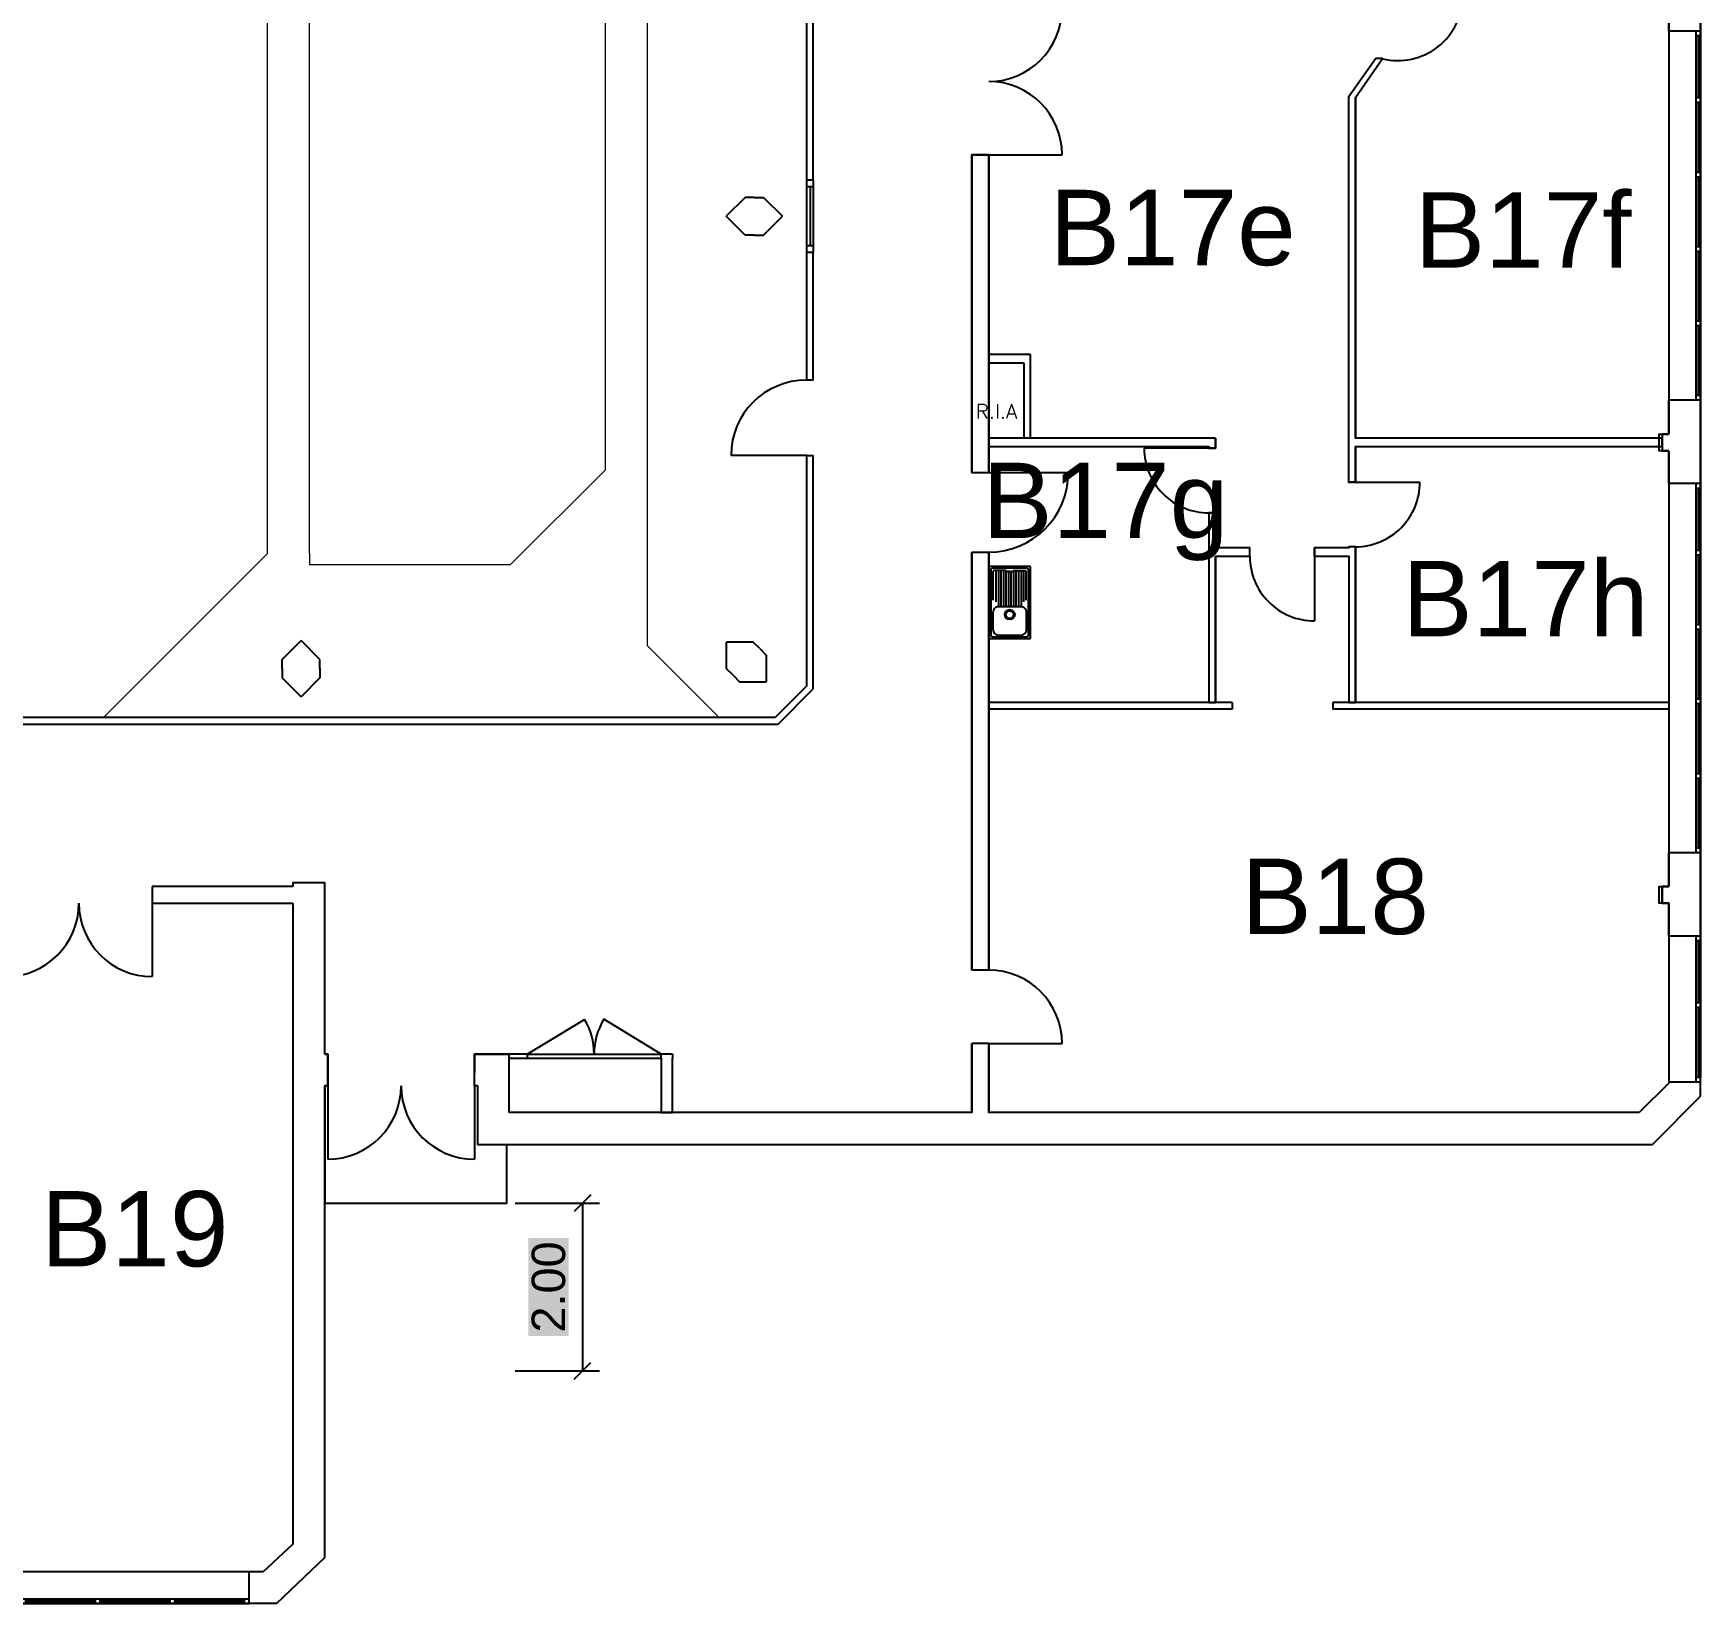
# Model space of a CAD drawing. Header units: millimetres. Extents: x -223503 to -221183, y 15861 to 17311.
# Drawn here: x -222551.37 to -222531.48, y 16021.49 to 16040.23 of the extents above; entities that cross this region are included whole.
import ezdxf
from ezdxf.enums import TextEntityAlignment as Align

# ---------------------------------------------------------------- set-up
doc = ezdxf.new("R2010")
doc.units = ezdxf.units.MM
doc.linetypes.add('CACHE', pattern=[9.525, 6.35, -3.175])
for name, color, linetype in [('10 ASTEC - COTATIONS', 7, 'Continuous'), ('BA CLOISON', 8, 'Continuous'), ('BA FENETRE', 8, 'Continuous'), ('BA MURS', 8, 'Continuous'), ('BA MURS POUTRE', 8, 'CACHE'), ('BA PORTES', 8, 'Continuous'), ('BA TEXTE BATIMENT', 8, 'Continuous'), ('TB_120', 8, 'Continuous')]:
    doc.layers.add(name, color=color, linetype=linetype)
doc.layers.add('NUMEROTATION', color=172, linetype='Continuous', lineweight=30)
doc.styles.add('ROMANT', font='ROMANT.SHX')
doc.styles.get("Standard").update_dxf_attribs({"font": 'arial.ttf'})
doc.dimstyles.new('COTES - 1-100', dxfattribs={"dimscale": 0.001, "dimtxt": 400, "dimasz": 200, "dimexe": 200, "dimexo": 100, "dimgap": 200, "dimtad": 1, "dimtoh": 1, "dimzin": 0, "dimdsep": 46, "dimtxsty": 'Standard', "dimblk1": 'OBLIQUE', "dimblk2": 'OBLIQUE', "dimsah": 1, "dimcen": 0.09, "dimadec": 0, "dimazin": 0, "dimtfac": 1, "dimtdec": 4, "dimtofl": 0, "dimtmove": 0, "dimatfit": 3, "dimfxl": 1, "dimtfill": 2, "dimtfillclr": 9, "dimtolj": 1, "dimtzin": 0, "dimarcsym": 0})

# ---------------------------------------------------------------- blocks, each defined once
blk = doc.blocks.new('A$C2F2645E9')
at = {"layer": 'BA MURS'}
for p, q in [((0, 0.496), (0, 0.116)), ((0, 0.496), (0.995, 0.496)), ((0.995, 0.496), (0.995, 0.116)), ((0, 0.116), (0.392, 0.116)), ((0.592, 0.116), (0.995, 0.116))]:
    blk.add_line(p, q, dxfattribs=at)
blk.add_lwpolyline([(0.392, 0.116), (0.392, 0), (0.592, 0), (0.592, 0.116)], dxfattribs=at)
blk = doc.blocks.new('A$C448E2E57')
at = {"layer": 'BA FENETRE', "linetype": 'ByBlock', "lineweight": 25}
for p, q in [((0, 0.056), (4.496, 0.056)), ((0, 0), (4.496, 0)), ((0.056, 0), (0.056, 0.056)), ((0.888, 0), (0.888, 0.056)), ((0.944, 0), (0.944, 0.056)), ((1.776, 0), (1.776, 0.056)), ((1.832, 0), (1.832, 0.056)), ((2.664, 0), (2.664, 0.056)), ((2.72, 0), (2.72, 0.056)), ((3.552, 0), (3.552, 0.056)), ((3.608, 0), (3.608, 0.056)), ((4.44, 0), (4.44, 0.056))]:
    blk.add_line(p, q, dxfattribs=at)
for points in [[(0.056, 0.028), (0.056, 0.028), (0.888, 0.028), (0.888, 0.028)], [(0.888, 0.028), (0.056, 0.028), (0.056, 0.028), (0.888, 0.028)], [(0.944, 0.028), (1.776, 0.028), (1.776, 0.028), (0.944, 0.028)], [(1.776, 0.028), (0.944, 0.028), (0.944, 0.028), (1.776, 0.028)], [(1.832, 0.028), (2.664, 0.028), (2.664, 0.028), (1.832, 0.028)], [(2.664, 0.028), (1.832, 0.028), (1.832, 0.028), (2.664, 0.028)], [(2.72, 0.028), (3.552, 0.028), (3.552, 0.028), (2.72, 0.028)], [(3.552, 0.028), (2.72, 0.028), (2.72, 0.028), (3.552, 0.028)], [(4.44, 0.028), (4.44, 0.028), (3.608, 0.028), (3.608, 0.028)], [(4.44, 0.028), (3.608, 0.028), (3.608, 0.028), (4.44, 0.028)]]:
    blk.add_lwpolyline(points, close=True, dxfattribs=at)
blk = doc.blocks.new('A$C680C2E0C')
at = {"xscale": -1, "rotation": 180}
for p in [(4.496, 0.496), (9.987, 0.496)]:
    blk.add_blockref('A$C2F2645E9', p, dxfattribs=at)
for p in [(0, 0), (5.491, 0), (10.982, 0)]:
    blk.add_blockref('A$C448E2E57', p)
blk = doc.blocks.new('A$C617D50E7')
at = {"layer": 'BA FENETRE', "linetype": 'ByBlock', "lineweight": 25}
for p, q in [((0, 0), (0, 4.405)), ((0.056, 0), (0.056, 4.405)), ((0.056, 4.349), (0, 4.349)), ((0.056, 3.608), (0, 3.608)), ((0.056, 3.552), (0, 3.552)), ((0.056, 2.72), (0, 2.72)), ((0.056, 2.664), (0, 2.664)), ((0.056, 1.832), (0, 1.832)), ((0.056, 1.776), (0, 1.776)), ((0.056, 0.944), (0, 0.944)), ((0.056, 0.888), (0, 0.888)), ((0.056, 0.056), (0, 0.056))]:
    blk.add_line(p, q, dxfattribs=at)
for points in [[(0.028, 4.349), (0.028, 4.349), (0.028, 3.608), (0.028, 3.608)], [(0.028, 4.349), (0.028, 3.608), (0.028, 3.608), (0.028, 4.349)], [(0.028, 2.72), (0.028, 3.552), (0.028, 3.552), (0.028, 2.72)], [(0.028, 3.552), (0.028, 2.72), (0.028, 2.72), (0.028, 3.552)], [(0.028, 1.832), (0.028, 2.664), (0.028, 2.664), (0.028, 1.832)], [(0.028, 2.664), (0.028, 1.832), (0.028, 1.832), (0.028, 2.664)], [(0.028, 0.944), (0.028, 1.776), (0.028, 1.776), (0.028, 0.944)], [(0.028, 1.776), (0.028, 0.944), (0.028, 0.944), (0.028, 1.776)], [(0.028, 0.056), (0.028, 0.056), (0.028, 0.888), (0.028, 0.888)], [(0.028, 0.888), (0.028, 0.056), (0.028, 0.056), (0.028, 0.888)]]:
    blk.add_lwpolyline(points, close=True, dxfattribs=at)
blk = doc.blocks.new('A$C02B60029')
at = {"layer": 'BA FENETRE', "linetype": 'ByBlock', "lineweight": 25}
for p, q in [((0, 0), (0, 1.741)), ((0.056, 1.685), (0, 1.685)), ((0.056, 0.056), (0.056, 1.741)), ((0.056, 0.944), (0, 0.944)), ((0.056, 0.888), (0, 0.888)), ((0.056, 0.056), (0, 0.056)), ((0.056, 0), (0, 0))]:
    blk.add_line(p, q, dxfattribs=at)
for points in [[(0.028, 1.685), (0.028, 1.685), (0.028, 0.944), (0.028, 0.944)], [(0.028, 1.685), (0.028, 0.944), (0.028, 0.944), (0.028, 1.685)], [(0.028, 0.056), (0.028, 0.888), (0.028, 0.888), (0.028, 0.056)], [(0.028, 0.888), (0.028, 0.056), (0.028, 0.056), (0.028, 0.888)]]:
    blk.add_lwpolyline(points, close=True, dxfattribs=at)
blk = doc.blocks.new('A$C36CB13E8')
at = {"layer": 'BA MURS'}
blk.add_line((0.496, 0), (0.116, 0), dxfattribs=at)
at = {"xscale": -1, "rotation": 270}
for p in [(0, 17.941), (0, 12.541), (0, 7.141), (0, 1.741)]:
    blk.add_blockref('A$C2F2645E9', p, dxfattribs=at)
at = {"layer": 'BA MURS'}
for name, p in [('A$C617D50E7', (0.44, 18.936)), ('A$C617D50E7', (0.44, 13.536)), ('A$C617D50E7', (0.44, 8.136)), ('A$C617D50E7', (0.44, 2.736)), ('A$C02B60029', (0.44, 0))]:
    blk.add_blockref(name, p, dxfattribs=at)
blk = doc.blocks.new('_Oblique')
at = {"color": 0, "linetype": 'ByBlock', "lineweight": -2}
blk.add_line((-0.5, -0.5), (0.5, 0.5), dxfattribs=at)
blk = doc.blocks.new('*D37')
at = {"layer": '10 ASTEC - COTATIONS', "color": 0, "lineweight": -2, "transparency": 16777216}
for p, q in [((-222545.624, 16026.269), (-222544.62, 16026.269)), ((-222544.82, 16026.269), (-222544.82, 16024.269)), ((-222545.624, 16024.269), (-222544.62, 16024.269))]:
    blk.add_line(p, q, dxfattribs=at)
at = {"layer": '10 ASTEC - COTATIONS', "color": 0, "lineweight": -2, "transparency": 16777216, "xscale": 0.2, "yscale": 0.2, "zscale": 0.2, "rotation": 180}
blk.add_blockref('_Oblique', (-222544.82, 16026.269), dxfattribs=at)
at = {"layer": '10 ASTEC - COTATIONS', "color": 0, "lineweight": -2, "transparency": 16777216, "xscale": 0.2, "yscale": 0.2, "zscale": 0.2}
blk.add_blockref('_Oblique', (-222544.82, 16024.269), dxfattribs=at)
at = {"layer": '10 ASTEC - COTATIONS', "color": 0, "transparency": 16777216, "insert": (-222545.225, 16025.269), "char_height": 0.4, "attachment_point": 5, "rotation": 90, "bg_fill": 1, "box_fill_scale": 1.1, "bg_fill_color": 9, "bg_fill_transparency": 0}
blk.add_mtext('\\A1;2.00', dxfattribs=at)
blk = doc.blocks.new('Evier à encastrer un bac')
at = {"color": 0}
for p, q in [((0, 50), (0, 0)), ((86, 50), (0, 50)), ((2.1, 44.6), (2.1, 5.5)), ((80.9, 47.6), (5.1, 47.6)), ((45.7, 44.6), (80.3, 44.6)), ((81, 29.8), (81, 43.9)), ((83.9, 5.5), (83.9, 44.6)), ((86, 0), (86, 50)), ((80, 28.2), (80, 27.5)), ((80, 25), (80, 28.2)), ((80, 27), (80, 26)), ((80, 25), (80, 21.8)), ((80, 21.8), (80, 22.5)), ((80.8, 29.3), (80.2, 28.7)), ((80.8, 20.7), (80.2, 21.3)), ((81, 20.2), (81, 6.2)), ((0, 0), (86, 0)), ((5.1, 2.5), (80.9, 2.5)), ((45.7, 5.5), (80.3, 5.5))]:
    blk.add_line(p, q, dxfattribs=at)
blk.add_lwpolyline([(38, 12), (38, 38, 0.414214), (31, 45), (11, 45, 0.414214), (4, 38), (4, 12, 0.414214), (11, 5), (31, 5, 0.414214)], format="xyb", close=True, dxfattribs=at)
for points in [[(80, 41.5), (43.9, 41.5)], [(80, 38.5), (39.5, 38.5)], [(80, 35.5), (39.5, 35.5)], [(80, 32.5), (39.5, 32.5)], [(80, 29.5), (39.5, 29.5)], [(79, 26.5), (39.5, 26.5)], [(79, 23.5), (39.5, 23.5)], [(80, 20.5), (39.5, 20.5)], [(80, 17.5), (39.5, 17.5)], [(80, 14.5), (39.5, 14.5)], [(80, 11.5), (39.5, 11.5)], [(80, 8.5), (43.9, 8.5)]]:
    blk.add_lwpolyline(points, dxfattribs=at)
for radius in [6, 4.5]:
    blk.add_circle((28.5, 25), radius, dxfattribs=at)
for centre, radius, start, end in [((5.1, 44.6), 3, 90, 180), ((80.3, 43.9), 0.7, 0, 90), ((80.9, 44.6), 3, 0, 90), ((80.7, 28.2), 0.7, 135, 180), ((80.7, 21.8), 0.7, 180, 225), ((80.3, 29.8), 0.7, 315, 0), ((80.3, 20.2), 0.7, 0, 45), ((5.1, 5.5), 3, 180, 270), ((80.3, 6.2), 0.7, 270, 0), ((80.9, 5.5), 3, 270, 0)]:
    blk.add_arc(centre, radius, start, end, dxfattribs=at)
for p in [(0, 50), (0, 50), (11, 45), (11, 5)]:
    blk.add_point(p, dxfattribs=at)

msp = doc.modelspace()

# ---------------------------------------------------------------- linework, layer by layer
at = {"layer": 'BA CLOISON'}
for p, q in [((-222542.149, 16054.455), (-222542.149, 16038.476)), ((-222542.069, 16038.476), (-222542.069, 16054.488)), ((-222535.357, 16039.928), (-222535.68, 16039.466)), ((-222535.6, 16039.464), (-222535.275, 16039.928)), ((-222535.275, 16039.928), (-222535.357, 16039.928)), ((-222535.68, 16039.466), (-222535.68, 16034.872)), ((-222535.6, 16039.464), (-222535.6, 16035.397)), ((-222542.069, 16038.476), (-222542.149, 16038.476)), ((-222542.149, 16037.616), (-222542.069, 16037.616)), ((-222542.149, 16037.616), (-222542.149, 16036.091)), ((-222542.069, 16036.091), (-222542.069, 16037.616)), ((-222539.475, 16036.397), (-222539.974, 16036.397)), ((-222539.974, 16036.297), (-222539.555, 16036.297)), ((-222539.555, 16036.297), (-222539.555, 16035.397)), ((-222539.475, 16036.297), (-222539.475, 16036.397)), ((-222539.475, 16035.397), (-222539.475, 16036.297)), ((-222542.069, 16036.091), (-222542.149, 16036.091)), ((-222539.555, 16035.397), (-222539.974, 16035.397)), ((-222539.974, 16035.297), (-222537.349, 16035.297)), ((-222537.269, 16035.397), (-222539.475, 16035.397)), ((-222537.349, 16035.277), (-222537.349, 16035.297)), ((-222537.349, 16035.279), (-222537.349, 16035.277)), ((-222537.269, 16035.277), (-222537.349, 16035.277)), ((-222537.269, 16035.397), (-222537.269, 16035.277)), ((-222537.269, 16035.279), (-222537.269, 16035.277)), ((-222531.941, 16035.397), (-222535.6, 16035.397)), ((-222535.6, 16035.297), (-222531.941, 16035.297)), ((-222535.6, 16035.297), (-222535.6, 16034.872)), ((-222542.149, 16035.191), (-222542.149, 16035.191)), ((-222542.149, 16035.191), (-222542.069, 16035.191)), ((-222542.149, 16035.191), (-222542.149, 16032.438)), ((-222542.069, 16032.405), (-222542.069, 16035.191)), ((-222535.6, 16034.872), (-222535.68, 16034.872)), ((-222537.349, 16034.506), (-222537.349, 16032.245)), ((-222537.349, 16034.506), (-222537.269, 16034.506)), ((-222537.269, 16034.506), (-222537.269, 16034.088)), ((-222536.86, 16034.088), (-222537.269, 16034.088)), ((-222536.86, 16033.988), (-222536.86, 16034.088)), ((-222535.679, 16034.088), (-222536.089, 16034.088)), ((-222536.089, 16033.988), (-222536.089, 16034.088)), ((-222535.6, 16034.102), (-222535.679, 16034.102)), ((-222535.679, 16034.102), (-222535.679, 16034.088)), ((-222535.599, 16034.102), (-222535.599, 16032.245)), ((-222537.269, 16033.988), (-222536.86, 16033.988)), ((-222536.089, 16033.988), (-222535.679, 16033.988)), ((-222536.084, 16033.988), (-222536.089, 16033.988)), ((-222535.679, 16033.988), (-222535.679, 16032.245)), ((-222542.149, 16032.438), (-222542.521, 16032.066)), ((-222542.488, 16031.986), (-222542.069, 16032.405)), ((-222537.349, 16032.245), (-222539.974, 16032.245)), ((-222537.069, 16032.245), (-222537.349, 16032.245)), ((-222537.069, 16032.245), (-222537.069, 16032.165)), ((-222535.679, 16032.245), (-222535.869, 16032.245)), ((-222535.869, 16032.245), (-222535.869, 16032.165)), ((-222531.861, 16032.245), (-222535.679, 16032.245)), ((-222542.521, 16032.066), (-222553.77, 16032.066)), ((-222537.069, 16032.165), (-222539.974, 16032.165)), ((-222531.861, 16032.165), (-222535.869, 16032.165)), ((-222553.803, 16031.986), (-222542.488, 16031.986))]:
    msp.add_line(p, q, dxfattribs=at)
at = {"layer": 'BA CLOISON', "linetype": 'ByBlock'}
for p, q in [((-222545.482, 16028.049), (-222545.694, 16028.049)), ((-222545.482, 16028.049), (-222545.482, 16027.999)), ((-222545.694, 16027.999), (-222545.482, 16027.999))]:
    msp.add_line(p, q, dxfattribs=at)
at = {"layer": 'BA FENETRE', "linetype": 'ByBlock', "lineweight": 25}
for p, q in [((-222542.149, 16038.476), (-222542.149, 16037.616)), ((-222542.069, 16038.396), (-222542.149, 16038.396)), ((-222542.106, 16038.396), (-222542.106, 16037.696)), ((-222542.069, 16038.476), (-222542.069, 16037.616)), ((-222542.149, 16037.696), (-222542.069, 16037.696))]:
    msp.add_line(p, q, dxfattribs=at)
at = {"layer": 'BA MURS'}
for p, q in [((-222531.481, 16027.545), (-222531.481, 16051.25)), ((-222531.861, 16040.647), (-222531.861, 16035.447)), ((-222542.881, 16038.271), (-222543.106, 16038.046)), ((-222542.881, 16038.271), (-222543.106, 16038.046)), ((-222542.881, 16038.271), (-222543.106, 16038.046)), ((-222542.881, 16038.271), (-222543.106, 16038.046)), ((-222542.771, 16038.271), (-222542.881, 16038.271)), ((-222542.771, 16038.271), (-222542.881, 16038.271)), ((-222542.771, 16038.271), (-222542.881, 16038.271)), ((-222542.771, 16038.271), (-222542.881, 16038.271)), ((-222542.771, 16038.271), (-222542.661, 16038.271)), ((-222542.771, 16038.271), (-222542.661, 16038.271)), ((-222542.771, 16038.271), (-222542.661, 16038.271)), ((-222542.771, 16038.271), (-222542.661, 16038.271)), ((-222542.661, 16038.271), (-222542.436, 16038.046)), ((-222542.661, 16038.271), (-222542.436, 16038.046)), ((-222542.661, 16038.271), (-222542.436, 16038.046)), ((-222542.661, 16038.271), (-222542.436, 16038.046)), ((-222542.881, 16037.821), (-222543.106, 16038.046)), ((-222542.881, 16037.821), (-222543.106, 16038.046)), ((-222542.881, 16037.821), (-222543.106, 16038.046)), ((-222542.881, 16037.821), (-222543.106, 16038.046)), ((-222542.661, 16037.821), (-222542.436, 16038.046)), ((-222542.661, 16037.821), (-222542.436, 16038.046)), ((-222542.661, 16037.821), (-222542.436, 16038.046)), ((-222542.661, 16037.821), (-222542.436, 16038.046)), ((-222542.771, 16037.821), (-222542.881, 16037.821)), ((-222542.771, 16037.821), (-222542.881, 16037.821)), ((-222542.771, 16037.821), (-222542.881, 16037.821)), ((-222542.771, 16037.821), (-222542.881, 16037.821)), ((-222542.771, 16037.821), (-222542.661, 16037.821)), ((-222542.771, 16037.821), (-222542.661, 16037.821)), ((-222542.771, 16037.821), (-222542.661, 16037.821)), ((-222542.771, 16037.821), (-222542.661, 16037.821)), ((-222531.941, 16035.447), (-222531.941, 16035.247)), ((-222531.861, 16035.447), (-222531.941, 16035.447)), ((-222531.941, 16035.297), (-222531.941, 16035.397)), ((-222531.941, 16035.247), (-222531.861, 16035.247)), ((-222531.861, 16035.247), (-222531.861, 16030.047)), ((-222540.174, 16029.05), (-222540.174, 16034.034)), ((-222540.174, 16034.034), (-222540.174, 16029.05)), ((-222537.269, 16033.988), (-222537.269, 16032.245)), ((-222548.404, 16032.758), (-222548.179, 16032.983)), ((-222548.404, 16032.758), (-222548.179, 16032.983)), ((-222548.404, 16032.758), (-222548.179, 16032.983)), ((-222548.404, 16032.758), (-222548.179, 16032.983)), ((-222547.954, 16032.758), (-222548.179, 16032.983)), ((-222547.954, 16032.758), (-222548.179, 16032.983)), ((-222547.954, 16032.758), (-222548.179, 16032.983)), ((-222547.954, 16032.758), (-222548.179, 16032.983)), ((-222543.102, 16032.646), (-222543.102, 16032.965)), ((-222542.783, 16032.965), (-222543.102, 16032.965)), ((-222543.102, 16032.646), (-222543.102, 16032.965)), ((-222542.783, 16032.965), (-222543.102, 16032.965)), ((-222542.706, 16032.887), (-222542.783, 16032.965)), ((-222542.706, 16032.887), (-222542.783, 16032.965)), ((-222542.706, 16032.887), (-222542.628, 16032.809)), ((-222542.706, 16032.887), (-222542.628, 16032.809)), ((-222548.404, 16032.648), (-222548.404, 16032.758)), ((-222548.404, 16032.648), (-222548.404, 16032.758)), ((-222548.404, 16032.648), (-222548.404, 16032.758)), ((-222548.404, 16032.648), (-222548.404, 16032.758)), ((-222548.404, 16032.648), (-222548.404, 16032.538)), ((-222548.404, 16032.648), (-222548.404, 16032.538)), ((-222548.404, 16032.648), (-222548.404, 16032.538)), ((-222548.404, 16032.648), (-222548.404, 16032.538)), ((-222547.954, 16032.648), (-222547.954, 16032.758)), ((-222547.954, 16032.648), (-222547.954, 16032.758)), ((-222547.954, 16032.648), (-222547.954, 16032.758)), ((-222547.954, 16032.648), (-222547.954, 16032.758)), ((-222547.954, 16032.648), (-222547.954, 16032.538)), ((-222547.954, 16032.648), (-222547.954, 16032.538)), ((-222547.954, 16032.648), (-222547.954, 16032.538)), ((-222547.954, 16032.648), (-222547.954, 16032.538)), ((-222543.024, 16032.569), (-222543.102, 16032.646)), ((-222543.024, 16032.569), (-222543.102, 16032.646)), ((-222542.628, 16032.809), (-222542.628, 16032.491)), ((-222542.628, 16032.809), (-222542.628, 16032.491)), ((-222548.404, 16032.538), (-222548.179, 16032.313)), ((-222548.404, 16032.538), (-222548.179, 16032.313)), ((-222548.404, 16032.538), (-222548.179, 16032.313)), ((-222548.404, 16032.538), (-222548.179, 16032.313)), ((-222547.954, 16032.538), (-222548.179, 16032.313)), ((-222547.954, 16032.538), (-222548.179, 16032.313)), ((-222547.954, 16032.538), (-222548.179, 16032.313)), ((-222547.954, 16032.538), (-222548.179, 16032.313)), ((-222543.024, 16032.569), (-222542.946, 16032.491)), ((-222543.024, 16032.569), (-222542.946, 16032.491)), ((-222542.946, 16032.491), (-222542.628, 16032.491)), ((-222542.946, 16032.491), (-222542.628, 16032.491)), ((-222548.276, 16030.047), (-222549.954, 16030.047)), ((-222549.954, 16030.047), (-222549.954, 16028.972)), ((-222548.276, 16030.097), (-222548.276, 16030.047)), ((-222548.276, 16030.097), (-222547.896, 16030.097)), ((-222547.896, 16028.049), (-222547.896, 16030.097)), ((-222549.954, 16029.847), (-222548.276, 16029.847)), ((-222548.276, 16029.847), (-222548.276, 16022.198)), ((-222531.861, 16029.847), (-222531.861, 16027.702)), ((-222539.974, 16029.05), (-222540.174, 16029.05)), ((-222547.86, 16028.049), (-222547.896, 16028.049)), ((-222547.896, 16028.049), (-222547.86, 16028.049)), ((-222547.86, 16027.669), (-222547.86, 16028.049)), ((-222547.86, 16028.049), (-222547.86, 16027.669)), ((-222547.86, 16028.049), (-222547.86, 16028.049)), ((-222547.86, 16028.049), (-222547.86, 16027.669)), ((-222547.86, 16027.669), (-222547.86, 16028.049)), ((-222546.11, 16028.048), (-222546.109, 16028.049)), ((-222545.694, 16027.349), (-222545.694, 16028.049)), ((-222540.174, 16027.349), (-222540.174, 16028.175)), ((-222539.974, 16028.175), (-222540.174, 16028.175)), ((-222539.974, 16028.175), (-222539.974, 16027.349)), ((-222539.974, 16027.349), (-222539.974, 16028.175)), ((-222547.896, 16022.041), (-222547.896, 16027.669)), ((-222547.86, 16027.669), (-222547.86, 16027.669)), ((-222546.074, 16027.669), (-222546.074, 16026.969)), ((-222531.861, 16027.702), (-222532.214, 16027.349)), ((-222532.057, 16026.969), (-222531.481, 16027.545)), ((-222540.174, 16027.349), (-222545.694, 16027.349)), ((-222532.214, 16027.349), (-222539.974, 16027.349)), ((-222546.074, 16026.969), (-222532.057, 16026.969)), ((-222548.276, 16022.198), (-222548.63, 16021.87)), ((-222548.472, 16021.49), (-222547.896, 16022.041)), ((-222548.63, 16021.87), (-222553.479, 16021.87)), ((-222548.798, 16021.49), (-222548.798, 16021.87)), ((-222548.472, 16021.49), (-222567.545, 16021.49))]:
    msp.add_line(p, q, dxfattribs=at)
for points in [[(-222535.6, 16039.464), (-222535.275, 16039.928), (-222535.357, 16039.928), (-222535.68, 16039.466), (-222535.68, 16034.872), (-222535.6, 16034.872), (-222535.6, 16035.297), (-222531.941, 16035.297), (-222531.941, 16035.397), (-222535.6, 16035.397)], [(-222539.974, 16038.779), (-222540.174, 16038.779), (-222540.174, 16034.987), (-222539.974, 16034.987)], [(-222540.174, 16038.779), (-222540.174, 16038.779), (-222540.174, 16034.987)], [(-222540.174, 16034.987), (-222540.174, 16038.779), (-222540.174, 16034.987)], [(-222539.974, 16038.779), (-222539.974, 16038.779), (-222540.174, 16038.779), (-222540.174, 16038.779)], [(-222539.974, 16034.987), (-222539.974, 16034.987), (-222539.974, 16038.779)], [(-222539.974, 16038.779), (-222539.974, 16034.987), (-222539.974, 16038.779)], [(-222537.269, 16035.397), (-222539.974, 16035.397), (-222539.974, 16035.397), (-222539.974, 16035.397), (-222539.974, 16035.397), (-222539.974, 16035.397), (-222539.974, 16035.397), (-222539.974, 16035.397), (-222539.974, 16035.397), (-222539.974, 16035.297), (-222537.349, 16035.297), (-222537.349, 16035.277), (-222537.269, 16035.277)], [(-222537.269, 16033.988), (-222536.86, 16033.988), (-222536.86, 16034.088), (-222537.269, 16034.088), (-222537.269, 16034.506), (-222537.349, 16034.506), (-222537.349, 16032.245), (-222537.269, 16032.245)], [(-222531.861, 16030.047), (-222531.861, 16030.047), (-222531.94, 16030.047), (-222531.94, 16030.047)], [(-222531.94, 16030.047), (-222531.94, 16030.047), (-222531.94, 16029.847), (-222531.94, 16029.847)], [(-222531.94, 16029.847), (-222531.94, 16029.847), (-222531.861, 16029.847), (-222531.861, 16029.847)], [(-222547.896, 16028.049), (-222547.896, 16028.049), (-222547.86, 16028.049), (-222547.86, 16028.049)], [(-222545.914, 16028.049), (-222545.694, 16028.049), (-222546.11, 16028.049), (-222546.11, 16028.049)], [(-222547.896, 16027.669), (-222547.896, 16027.669), (-222547.86, 16027.669), (-222547.86, 16027.669)], [(-222547.86, 16027.749), (-222547.86, 16027.749), (-222547.86, 16027.669), (-222547.86, 16027.669)]]:
    msp.add_lwpolyline(points, close=True, dxfattribs=at)
for points in [[(-222539.974, 16029.05), (-222539.974, 16034.034), (-222540.174, 16034.034), (-222540.174, 16029.05)], [(-222540.174, 16029.05), (-222540.174, 16034.034)], [(-222540.174, 16034.034), (-222540.174, 16034.034), (-222540.174, 16029.05)], [(-222540.174, 16029.05), (-222540.174, 16034.034), (-222540.174, 16029.05)], [(-222540.174, 16029.05), (-222540.174, 16034.034), (-222540.174, 16029.05)], [(-222540.174, 16029.05), (-222540.174, 16034.034), (-222540.174, 16029.05)], [(-222539.974, 16029.05), (-222539.974, 16034.034), (-222539.974, 16029.05)], [(-222539.974, 16029.05), (-222539.974, 16034.034), (-222539.974, 16029.05)], [(-222539.974, 16029.05), (-222539.974, 16034.034), (-222539.974, 16029.05)], [(-222539.974, 16029.05), (-222539.974, 16034.034), (-222539.974, 16029.05)], [(-222539.974, 16029.05), (-222539.974, 16034.034), (-222539.974, 16029.05)], [(-222539.974, 16029.05), (-222539.974, 16034.034), (-222539.974, 16029.05)], [(-222539.974, 16029.05), (-222539.974, 16034.034), (-222539.974, 16029.05)], [(-222539.974, 16029.05), (-222539.974, 16034.034), (-222539.974, 16029.05)], [(-222539.974, 16029.05), (-222539.974, 16034.034), (-222539.974, 16029.05)], [(-222539.974, 16029.05), (-222539.974, 16034.034), (-222539.974, 16029.05)], [(-222539.974, 16029.05), (-222539.974, 16034.034), (-222539.974, 16029.05)], [(-222539.974, 16029.05), (-222539.974, 16034.034), (-222539.974, 16034.034)], [(-222539.974, 16034.034), (-222539.974, 16029.05)], [(-222531.861, 16030.047), (-222531.94, 16030.047), (-222531.94, 16029.847)], [(-222531.94, 16029.847), (-222531.94, 16030.047), (-222531.861, 16030.047)], [(-222531.94, 16029.847), (-222531.861, 16029.847)], [(-222531.861, 16029.847), (-222531.94, 16029.847)], [(-222546.074, 16027.669), (-222546.074, 16027.669), (-222546.11, 16027.669), (-222546.11, 16028.049), (-222546.11, 16028.049), (-222546.11, 16027.829)], [(-222540.174, 16028.175), (-222540.174, 16027.349)], [(-222540.174, 16028.175), (-222540.174, 16027.349), (-222540.174, 16028.175)], [(-222540.174, 16028.175), (-222540.174, 16027.349), (-222540.174, 16028.175)], [(-222540.174, 16028.175), (-222540.174, 16027.349), (-222540.174, 16028.175)], [(-222540.174, 16028.175), (-222540.174, 16027.349), (-222540.174, 16028.175)], [(-222540.174, 16028.175), (-222540.174, 16027.349), (-222540.174, 16028.175)], [(-222540.174, 16028.175), (-222540.174, 16027.349), (-222540.174, 16027.349)], [(-222539.974, 16027.349), (-222539.974, 16028.175)], [(-222539.974, 16028.175), (-222539.974, 16027.349)], [(-222539.974, 16027.349), (-222539.974, 16027.349), (-222539.974, 16028.175)], [(-222539.974, 16028.175), (-222539.974, 16027.349), (-222539.974, 16028.175)], [(-222539.974, 16028.175), (-222539.974, 16027.349), (-222539.974, 16028.175)], [(-222539.974, 16028.175), (-222539.974, 16027.349), (-222539.974, 16028.175)], [(-222539.974, 16028.175), (-222539.974, 16027.349), (-222539.974, 16028.175)], [(-222539.974, 16028.175), (-222539.974, 16027.349), (-222539.974, 16028.175)], [(-222539.974, 16028.175), (-222539.974, 16027.349), (-222539.974, 16028.175)], [(-222539.974, 16028.175), (-222539.974, 16027.349), (-222539.974, 16028.175)], [(-222547.896, 16027.669), (-222547.896, 16026.269), (-222545.724, 16026.269), (-222545.724, 16026.969)]]:
    msp.add_lwpolyline(points, dxfattribs=at)
msp.add_lwpolyline([(-222535.599, 16034.102, -0.000991), (-222535.602, 16034.102), (-222535.679, 16034.102), (-222535.679, 16034.088), (-222536.089, 16034.088), (-222536.089, 16033.988), (-222536.084, 16033.988), (-222535.679, 16033.988), (-222535.679, 16032.245), (-222535.599, 16032.245)], format="xyb", close=True, dxfattribs=at)
for centre, start, end in [((-222551.704, 16029.847), 270, 0), ((-222549.954, 16029.847), 180, 270)]:
    msp.add_arc(centre, 0.875, start, end, dxfattribs=at)
at = {"layer": 'BA MURS POUTRE', "linetype": 'Continuous', "lineweight": 0}
for p, q in [((-222544.048, 16053.97), (-222544.048, 16032.923)), ((-222548.079, 16034.021), (-222548.079, 16053.004)), ((-222548.579, 16034.021), (-222548.579, 16052.871)), ((-222544.548, 16035.021), (-222544.548, 16051.872)), ((-222545.679, 16033.889), (-222544.548, 16035.021)), ((-222550.534, 16032.066), (-222548.579, 16034.021)), ((-222548.079, 16034.021), (-222548.079, 16033.889)), ((-222548.079, 16033.889), (-222545.679, 16033.889)), ((-222544.048, 16032.923), (-222543.205, 16032.081))]:
    msp.add_line(p, q, dxfattribs=at)
at = {"layer": 'BA PORTES', "lineweight": 25}
for p, q in [((-222539.974, 16038.779), (-222539.099, 16038.779)), ((-222537.349, 16035.277), (-222538.119, 16035.277)), ((-222542.149, 16035.191), (-222543.049, 16035.191)), ((-222539.974, 16034.987), (-222539.024, 16034.987)), ((-222535.6, 16034.872), (-222534.83, 16034.872)), ((-222536.089, 16033.988), (-222536.089, 16033.218)), ((-222547.86, 16027.669), (-222547.86, 16026.794)), ((-222546.11, 16027.669), (-222546.11, 16026.794))]:
    msp.add_line(p, q, dxfattribs=at)
at = {"layer": 'BA PORTES', "linetype": 'ByBlock'}
for p, q in [((-222545.482, 16028.049), (-222544.796, 16028.461)), ((-222543.882, 16028.049), (-222544.566, 16028.464)), ((-222545.482, 16028.049), (-222543.882, 16028.049)), ((-222543.747, 16028.049), (-222543.882, 16028.049)), ((-222543.882, 16027.999), (-222543.882, 16028.049)), ((-222543.747, 16028.049), (-222543.747, 16027.999)), ((-222539.974, 16028.175), (-222539.099, 16028.175)), ((-222545.482, 16027.999), (-222543.882, 16027.999))]:
    msp.add_line(p, q, dxfattribs=at)
msp.add_lwpolyline([(-222543.882, 16027.999), (-222543.882, 16027.349), (-222543.747, 16027.349), (-222543.747, 16027.999)], dxfattribs=at)
for centre, radius, start, end in [((-222535.093, 16040.677), 0.774, 256.2113, 0), ((-222539.974, 16028.175), 0.875, 0, 90), ((-222545.482, 16028.049), 0.8, 0, 30.9793), ((-222543.882, 16028.049), 0.8, 148.7276, 180)]:
    msp.add_arc(centre, radius, start, end, dxfattribs=at)
at = {"layer": 'BA PORTES', "lineweight": 25}
for centre, radius, start, end in [((-222539.974, 16040.529), 0.875, 270, 0), ((-222539.974, 16038.779), 0.875, 0, 90), ((-222542.149, 16035.191), 0.9, 90, 180), ((-222539.974, 16034.987), 0.95, 270, 0), ((-222547.86, 16027.669), 0.875, 270, 0), ((-222546.11, 16027.669), 0.875, 180, 270)]:
    msp.add_arc(centre, radius, start, end, dxfattribs=at)
at = {"layer": 'BA PORTES'}
for centre, start, end in [((-222537.349, 16035.276), 179.9479, 270), ((-222535.6, 16034.872), 270, 0.0521), ((-222536.09, 16033.988), 180, 270.0521)]:
    msp.add_arc(centre, 0.77, start, end, dxfattribs=at)
at = {"layer": 'TB_120'}
msp.add_line((-222536.9, 16034.087), (-222537.269, 16034.088), dxfattribs=at)

# ---------------------------------------------------------------- block references
at = {"layer": 'BA MURS'}
for name, p in [('A$C36CB13E8', (-222531.976, 16027.714)), ('A$C680C2E0C', (-222564.276, 16021.49))]:
    msp.add_blockref(name, p, dxfattribs=at)
at = {"layer": 'BA MURS', "xscale": 0.01, "yscale": 0.01, "zscale": 0.01, "rotation": 90}
msp.add_blockref('Evier à encastrer un bac', (-222539.474, 16033.007), dxfattribs=at)

# ---------------------------------------------------------------- texts
at = {"layer": 'BA TEXTE BATIMENT', "linetype": 'ByBlock', "style": 'ROMANT', "oblique": 360, "width": 0.807885}
msp.add_text('R.I.A', height=0.1706, dxfattribs=at).set_placement((-222540.128, 16035.631), (-222539.636, 16035.631), align=Align.FIT)
at = {"layer": 'NUMEROTATION', "char_height": 0.9, "attachment_point": 1}
for s, insert in [('B17e', (-222539.247, 16038.362)), ('B17f', (-222534.891, 16038.332)), ('B17g', (-222540.052, 16035.105)), ('B17h', (-222535.04, 16033.934)), ('B18', (-222536.96, 16030.38)), ('B19', (-222551.281, 16026.414))]:
    msp.add_mtext_dynamic_manual_height_columns(s, width=2.58775, gutter_width=12.5, heights=[0], dxfattribs=dict(at, insert=insert))

# ---------------------------------------------------------------- dimensions: what is measured, and where the dimension line sits
at = {"layer": '10 ASTEC - COTATIONS'}
dim = msp.add_linear_dim(base=(-222544.82, 16024.269), p1=(-222545.724, 16026.269), p2=(-222545.724, 16024.269), angle=90, dimstyle='COTES - 1-100', dxfattribs=at)
dim.commit()
dim.dimension.update_dxf_attribs({"geometry": '*D37', "text_midpoint": (-222545.225, 16025.269)})

doc.saveas('drawing.dxf')
